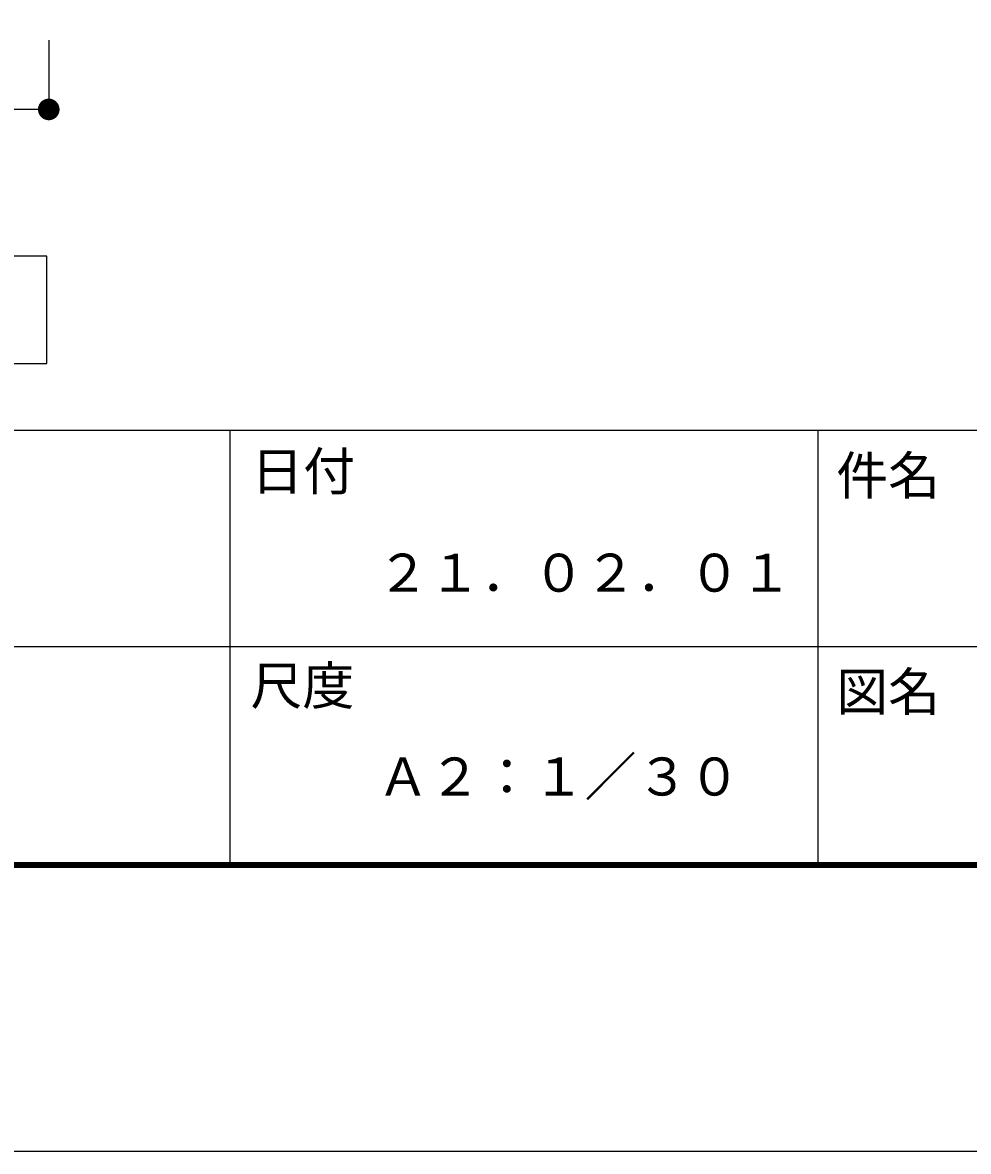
# Model space of a CAD drawing. Units: millimetres, scale not verified. Extents: x -23133 to 8910, y -6308 to 6308.
# Drawn here: x 2520 to 4161, y -6308 to -4349 of the extents above; entities that cross this region are included whole.
import ezdxf
from ezdxf.enums import TextEntityAlignment as Align

# ---------------------------------------------------------------- set-up
doc = ezdxf.new("R2010")
doc.units = ezdxf.units.MM
doc.header["$LTSCALE"] = 30
for name, color, linetype, lineweight in [('0-5_機器', 2, 'Continuous', 25), ('1-5_00クル-フ-6寸法', 132, 'Continuous', 25), ('1-9_図面枠', 7, 'Continuous', 25), ('1-A_Axis_waku', 7, 'Continuous', 25)]:
    doc.layers.add(name, color=color, linetype=linetype, lineweight=lineweight)
doc.styles.add('ＭＳ ゴシック', font='')
doc.styles.get('ＭＳ ゴシック').set_extended_font_data('MS Gothic')

msp = doc.modelspace()

# ---------------------------------------------------------------- linework, layer by layer
at = {"layer": '0-5_機器', "color": 3}
msp.add_lwpolyline([(2561.94, -4940.85), (2561.94, -4754.54), (532.61, -4754.54), (532.61, -4940.85)], close=True, dxfattribs=at)
at = {"layer": '1-5_00クル-フ-6寸法', "color": 4}
for p, q in [((2565.36, -4380.13), (2565.36, -4500.13)), ((2565.36, -4500.13), (165.36, -4500.13))]:
    msp.add_line(p, q, dxfattribs=at)
at = {"layer": '1-5_00クル-フ-6寸法'}
for points in [[(2565.36, -4500.13), (2555.31, -4484.3), (2557.38, -4483.17)], [(2565.36, -4500.13), (2557.38, -4483.17), (2559.57, -4482.3)], [(2565.36, -4500.13), (2559.57, -4482.3), (2561.85, -4481.72)], [(2565.36, -4500.13), (2561.85, -4481.72), (2564.18, -4481.42)], [(2565.36, -4500.13), (2564.18, -4481.42), (2566.54, -4481.42)], [(2565.36, -4500.13), (2566.54, -4481.42), (2568.87, -4481.72)], [(2565.36, -4500.13), (2568.87, -4481.72), (2571.15, -4482.3)], [(2565.36, -4500.13), (2571.15, -4482.3), (2573.34, -4483.17)], [(2565.36, -4500.13), (2573.34, -4483.17), (2575.41, -4484.3)], [(2565.36, -4500.13), (2546.61, -4500.13), (2546.76, -4497.78)], [(2565.36, -4500.13), (2546.76, -4502.48), (2546.61, -4500.13)], [(2565.36, -4500.13), (2546.76, -4497.78), (2547.2, -4495.47)], [(2565.36, -4500.13), (2547.2, -4504.8), (2546.76, -4502.48)], [(2565.36, -4500.13), (2547.2, -4495.47), (2547.93, -4493.23)], [(2565.36, -4500.13), (2547.93, -4507.04), (2547.2, -4504.8)], [(2565.36, -4500.13), (2547.93, -4493.23), (2548.93, -4491.1)], [(2565.36, -4500.13), (2548.93, -4509.17), (2547.93, -4507.04)], [(2565.36, -4500.13), (2548.93, -4491.1), (2550.19, -4489.11)], [(2565.36, -4500.13), (2550.19, -4511.16), (2548.93, -4509.17)], [(2565.36, -4500.13), (2550.19, -4489.11), (2551.69, -4487.3)], [(2565.36, -4500.13), (2551.69, -4512.97), (2550.19, -4511.16)], [(2565.36, -4500.13), (2551.69, -4487.3), (2553.41, -4485.69)], [(2565.36, -4500.13), (2553.41, -4514.58), (2551.69, -4512.97)], [(2565.36, -4500.13), (2553.41, -4485.69), (2555.31, -4484.3)], [(2565.36, -4500.13), (2555.31, -4515.97), (2553.41, -4514.58)], [(2565.36, -4500.13), (2557.38, -4517.1), (2555.31, -4515.97)], [(2565.36, -4500.13), (2559.57, -4517.97), (2557.38, -4517.1)], [(2565.36, -4500.13), (2561.85, -4518.55), (2559.57, -4517.97)], [(2565.36, -4500.13), (2564.18, -4518.85), (2561.85, -4518.55)], [(2565.36, -4500.13), (2566.54, -4518.85), (2564.18, -4518.85)], [(2565.36, -4500.13), (2575.41, -4484.3), (2577.31, -4485.69)], [(2565.36, -4500.13), (2577.31, -4485.69), (2579.03, -4487.3)], [(2565.36, -4500.13), (2579.03, -4487.3), (2580.53, -4489.11)], [(2565.36, -4500.13), (2580.53, -4489.11), (2581.79, -4491.1)], [(2565.36, -4500.13), (2581.79, -4491.1), (2582.79, -4493.23)], [(2565.36, -4500.13), (2582.79, -4493.23), (2583.52, -4495.47)], [(2565.36, -4500.13), (2583.52, -4495.47), (2583.96, -4497.78)], [(2565.36, -4500.13), (2583.96, -4497.78), (2584.11, -4500.13)], [(2565.36, -4500.13), (2568.87, -4518.55), (2566.54, -4518.85)], [(2565.36, -4500.13), (2571.15, -4517.97), (2568.87, -4518.55)], [(2565.36, -4500.13), (2573.34, -4517.1), (2571.15, -4517.97)], [(2565.36, -4500.13), (2575.41, -4515.97), (2573.34, -4517.1)], [(2565.36, -4500.13), (2577.31, -4514.58), (2575.41, -4515.97)], [(2565.36, -4500.13), (2579.03, -4512.97), (2577.31, -4514.58)], [(2565.36, -4500.13), (2580.53, -4511.16), (2579.03, -4512.97)], [(2565.36, -4500.13), (2581.79, -4509.17), (2580.53, -4511.16)], [(2565.36, -4500.13), (2582.79, -4507.04), (2581.79, -4509.17)], [(2565.36, -4500.13), (2583.52, -4504.8), (2582.79, -4507.04)], [(2565.36, -4500.13), (2583.96, -4502.48), (2583.52, -4504.8)], [(2565.36, -4500.13), (2584.11, -4500.13), (2583.96, -4502.48)]]:
    msp.add_solid(points, dxfattribs=at)
at = {"layer": '1-9_図面枠'}
msp.add_lwpolyline([(-8910, -6307.5), (-8910, 6307.5), (8910, 6307.5), (8910, -6307.5)], close=True, dxfattribs=at)
at = {"layer": '1-A_Axis_waku'}
for p, q in [((-7770, -5056.5), (8400, -5056.5)), ((2879.99, -5806.5), (2879.99, -5056.5)), ((3900, -5806.5), (3900, -5056.5)), ((239.99, -5431.5), (8399.99, -5431.5)), ((8408.4, -5814.9), (-7778.4, -5814.9)), ((8407.8, -5814.3), (-7777.8, -5814.3)), ((8407.2, -5813.7), (-7777.2, -5813.7)), ((8406.6, -5813.1), (-7776.6, -5813.1)), ((8406, -5812.5), (-7776, -5812.5)), ((8405.4, -5811.9), (-7775.4, -5811.9)), ((8404.8, -5811.3), (-7774.8, -5811.3)), ((8404.2, -5810.7), (-7774.2, -5810.7)), ((8403.6, -5810.1), (-7773.6, -5810.1)), ((8403, -5809.5), (-7773, -5809.5)), ((8402.4, -5808.9), (-7772.4, -5808.9)), ((8401.8, -5808.3), (-7771.8, -5808.3)), ((8401.2, -5807.7), (-7771.2, -5807.7)), ((8400.6, -5807.1), (-7770.6, -5807.1)), ((-7770, -5806.5), (8400, -5806.5))]:
    msp.add_line(p, q, dxfattribs=at)

# ---------------------------------------------------------------- texts
at = {"layer": '1-A_Axis_waku', "style": 'ＭＳ ゴシック'}
for s, p in [('日付', (2916.79, -5180.44)), ('件名', (3931.47, -5187.88)), ('２１．０２．０１', (3134.99, -5356.5)), ('尺度', (2915.31, -5552.35)), ('図名', (3931.47, -5562.88)), ('Ａ２：１／３０', (3134.99, -5710.05))]:
    msp.add_text(s, height=65.98, dxfattribs=at).set_placement(p, align=Align.BOTTOM_LEFT)

doc.saveas('drawing.dxf')
